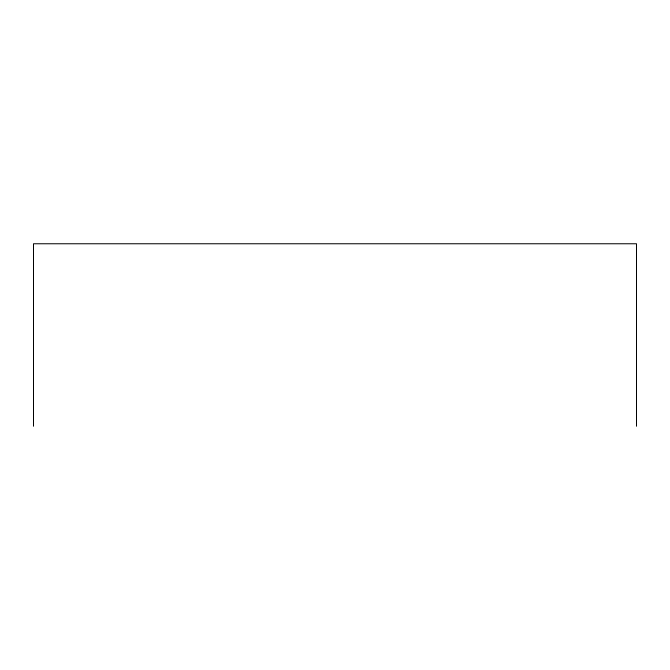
<?xml version="1.0" encoding="UTF-8"?>
<svg xmlns="http://www.w3.org/2000/svg" width="670" height="670" viewBox="0 0 670 670"><rect width="100%" height="100%" fill="white"/><g stroke="black" fill="none" stroke-linecap="round" stroke-linejoin="round"><path stroke-width="1" d="M636.5 426.237L636.5 243.763L33.5 243.763L33.5 426.237"/></g></svg>
